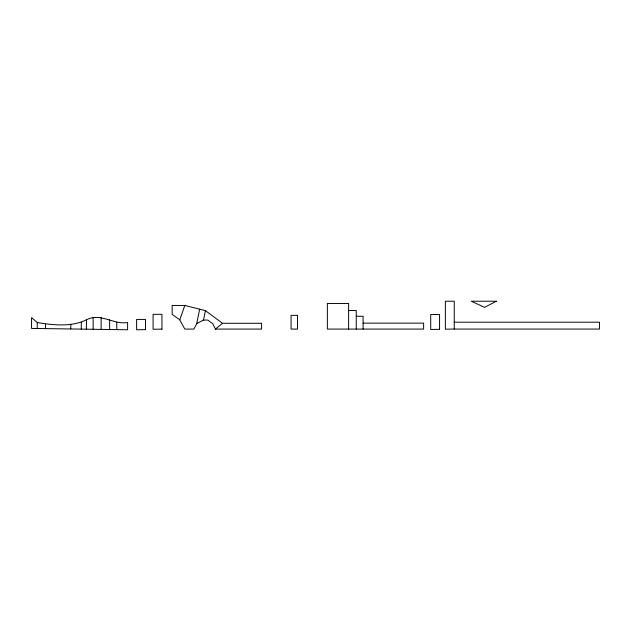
<?xml version="1.0" encoding="UTF-8"?>
<svg xmlns="http://www.w3.org/2000/svg" width="631" height="631" viewBox="0 0 631 631"><rect width="100%" height="100%" fill="white"/><g stroke="black" fill="none" stroke-linecap="round" stroke-linejoin="round"><path stroke-width="0.95" d="M86.368 329.185L86.502 319.807C100.266 312.353 113.572 324.957 127.604 322.504L127.604 329.776L31.55 328.412L31.55 317.614L37.237 322.504C53.185 325.202 71.555 327.134 86.502 319.807M196.722 323.593L203.49 320.067L207.78 320.067L212.781 323.695L215.431 329.082L261.581 329.082L261.581 323.285L222.498 323.285L205.43 310.641L184.804 305.451L172.145 305.451L172.145 314.309L179.788 319.854L184.804 329.082L193.906 329.082L196.722 323.593L199.648 309.19M203.49 320.067L205.43 310.641M179.788 319.854L184.804 305.451M215.431 329.082L222.498 323.285M454.241 329.066L445.376 329.185L445.376 301.224L454.241 301.224L454.241 329.066L599.45 329.066L599.45 322.189L454.241 322.189M348.62 310.484L356.263 310.484L356.263 329.082M356.263 316.265L363.101 316.265L363.101 329.082M363.101 323.127L423.622 323.127L423.622 329.082L327.363 329.082L327.363 303.464L348.62 303.464L348.62 329.082M116.774 322.504L116.774 329.619M109.628 319.807L109.628 329.516M101.126 317.614L101.126 329.398M93.143 317.614L93.143 329.287M81.296 322.504L81.296 329.114M70.782 324.295L70.782 328.964M45.495 324.295L45.495 328.609M37.237 322.504L37.237 328.491M496.431 301.224L484.553 307.344L471.294 301.224L496.431 301.224M161.954 329.137L153.088 329.248L153.088 314.309L161.954 314.309L161.954 329.137M145.493 329.658L136.627 329.776L136.627 319.428L145.493 319.428L145.493 329.658M439.57 329.343L430.705 329.453L430.705 314.514L439.57 314.514L439.57 329.343M297.485 315.342L291.065 315.342L291.065 329.082L297.485 329.082L297.485 315.342"/></g></svg>
